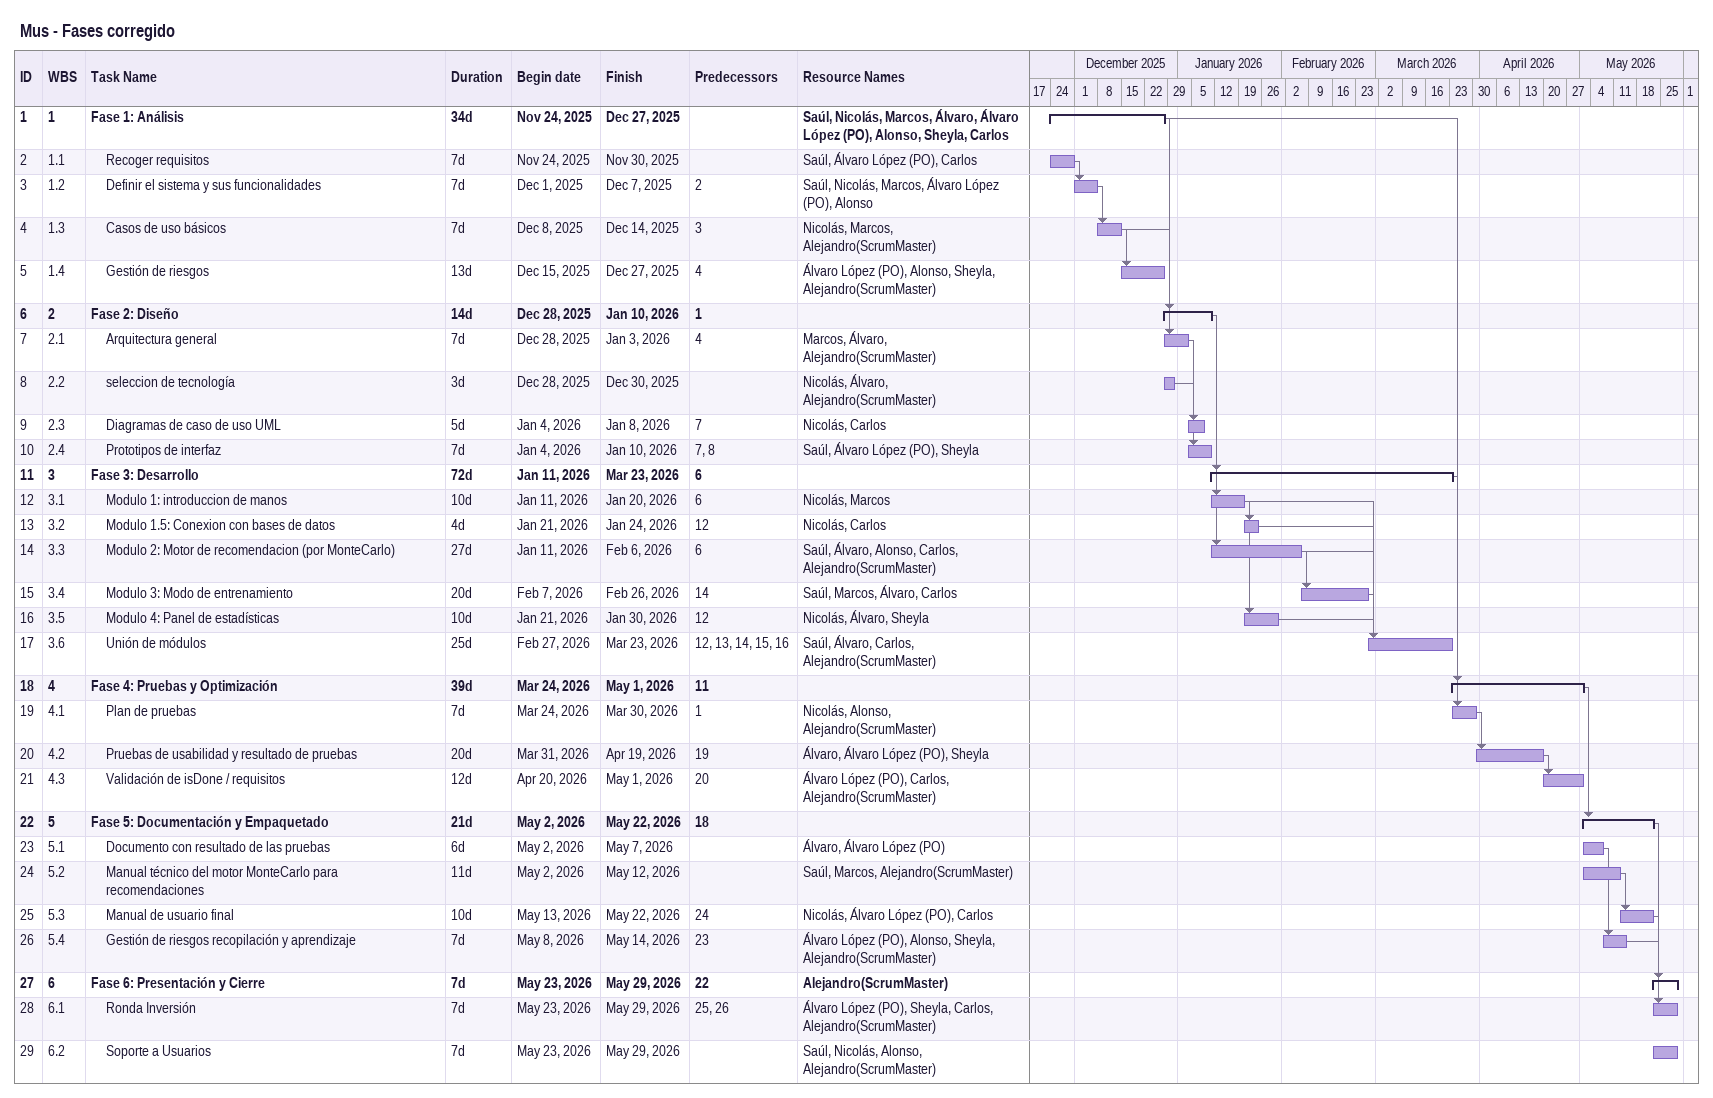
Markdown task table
Mus - Fases corregido

| ID | WBS | Task | Duration | Start | Finish | Predecessors | Resources |
|---|---|---|---|---|---|---|---|
| 1 | 1 | **Fase 1: Análisis** | 34d | 2025-11-24 | 2025-12-27 |  | Saúl, Nicolás, Marcos, Álvaro, Álvaro López (PO), Alonso, Sheyla, Carlos |
| 2 | 1.1 | Recoger requisitos | 7d | 2025-11-24 | 2025-11-30 |  | Saúl, Álvaro López (PO), Carlos |
| 3 | 1.2 | Definir el sistema y sus funcionalidades | 7d | 2025-12-01 | 2025-12-07 | 2 | Saúl, Nicolás, Marcos, Álvaro López (PO), Alonso |
| 4 | 1.3 | Casos de uso básicos | 7d | 2025-12-08 | 2025-12-14 | 3 | Nicolás, Marcos, Alejandro(ScrumMaster) |
| 5 | 1.4 | Gestión de riesgos | 13d | 2025-12-15 | 2025-12-27 | 4 | Álvaro López (PO), Alonso, Sheyla, Alejandro(ScrumMaster) |
| 6 | 2 | **Fase 2: Diseño** | 14d | 2025-12-28 | 2026-01-10 | 1 |  |
| 7 | 2.1 | Arquitectura general | 7d | 2025-12-28 | 2026-01-03 | 4 | Marcos, Álvaro, Alejandro(ScrumMaster) |
| 8 | 2.2 | seleccion de tecnología | 3d | 2025-12-28 | 2025-12-30 |  | Nicolás, Álvaro, Alejandro(ScrumMaster) |
| 9 | 2.3 | Diagramas de caso de uso UML | 5d | 2026-01-04 | 2026-01-08 | 7 | Nicolás, Carlos |
| 10 | 2.4 | Prototipos de interfaz | 7d | 2026-01-04 | 2026-01-10 | 7, 8 | Saúl, Álvaro López (PO), Sheyla |
| 11 | 3 | **Fase 3: Desarrollo** | 72d | 2026-01-11 | 2026-03-23 | 6 |  |
| 12 | 3.1 | Modulo 1: introduccion de manos | 10d | 2026-01-11 | 2026-01-20 | 6 | Nicolás, Marcos |
| 13 | 3.2 | Modulo 1.5: Conexion con bases de datos | 4d | 2026-01-21 | 2026-01-24 | 12 | Nicolás, Carlos |
| 14 | 3.3 | Modulo 2: Motor de recomendacion (por MonteCarlo) | 27d | 2026-01-11 | 2026-02-06 | 6 | Saúl, Álvaro, Alonso, Carlos, Alejandro(ScrumMaster) |
| 15 | 3.4 | Modulo 3: Modo de entrenamiento | 20d | 2026-02-07 | 2026-02-26 | 14 | Saúl, Marcos, Álvaro, Carlos |
| 16 | 3.5 | Modulo 4: Panel de estadísticas | 10d | 2026-01-21 | 2026-01-30 | 12 | Nicolás, Álvaro, Sheyla |
| 17 | 3.6 | Unión de módulos | 25d | 2026-02-27 | 2026-03-23 | 12, 13, 14, 15, 16 | Saúl, Álvaro, Carlos, Alejandro(ScrumMaster) |
| 18 | 4 | **Fase 4: Pruebas y Optimización** | 39d | 2026-03-24 | 2026-05-01 | 11 |  |
| 19 | 4.1 | Plan de pruebas | 7d | 2026-03-24 | 2026-03-30 | 1 | Nicolás, Alonso, Alejandro(ScrumMaster) |
| 20 | 4.2 | Pruebas de usabilidad y resultado de pruebas | 20d | 2026-03-31 | 2026-04-19 | 19 | Álvaro, Álvaro López (PO), Sheyla |
| 21 | 4.3 | Validación de isDone / requisitos | 12d | 2026-04-20 | 2026-05-01 | 20 | Álvaro López (PO), Carlos, Alejandro(ScrumMaster) |
| 22 | 5 | **Fase 5: Documentación y Empaquetado** | 21d | 2026-05-02 | 2026-05-22 | 18 |  |
| 23 | 5.1 | Documento con resultado de las pruebas | 6d | 2026-05-02 | 2026-05-07 |  | Álvaro, Álvaro López (PO) |
| 24 | 5.2 | Manual técnico del motor MonteCarlo para recomendaciones | 11d | 2026-05-02 | 2026-05-12 |  | Saúl, Marcos, Alejandro(ScrumMaster) |
| 25 | 5.3 | Manual de usuario final | 10d | 2026-05-13 | 2026-05-22 | 24 | Nicolás, Álvaro López (PO), Carlos |
| 26 | 5.4 | Gestión de riesgos recopilación y aprendizaje | 7d | 2026-05-08 | 2026-05-14 | 23 | Álvaro López (PO), Alonso, Sheyla, Alejandro(ScrumMaster) |
| 27 | 6 | **Fase 6: Presentación y Cierre** | 7d | 2026-05-23 | 2026-05-29 | 22 | Alejandro(ScrumMaster) |
| 28 | 6.1 | Ronda Inversión | 7d | 2026-05-23 | 2026-05-29 | 25, 26 | Álvaro López (PO), Sheyla, Carlos, Alejandro(ScrumMaster) |
| 29 | 6.2 | Soporte a Usuarios | 7d | 2026-05-23 | 2026-05-29 |  | Saúl, Nicolás, Alonso, Alejandro(ScrumMaster) |
